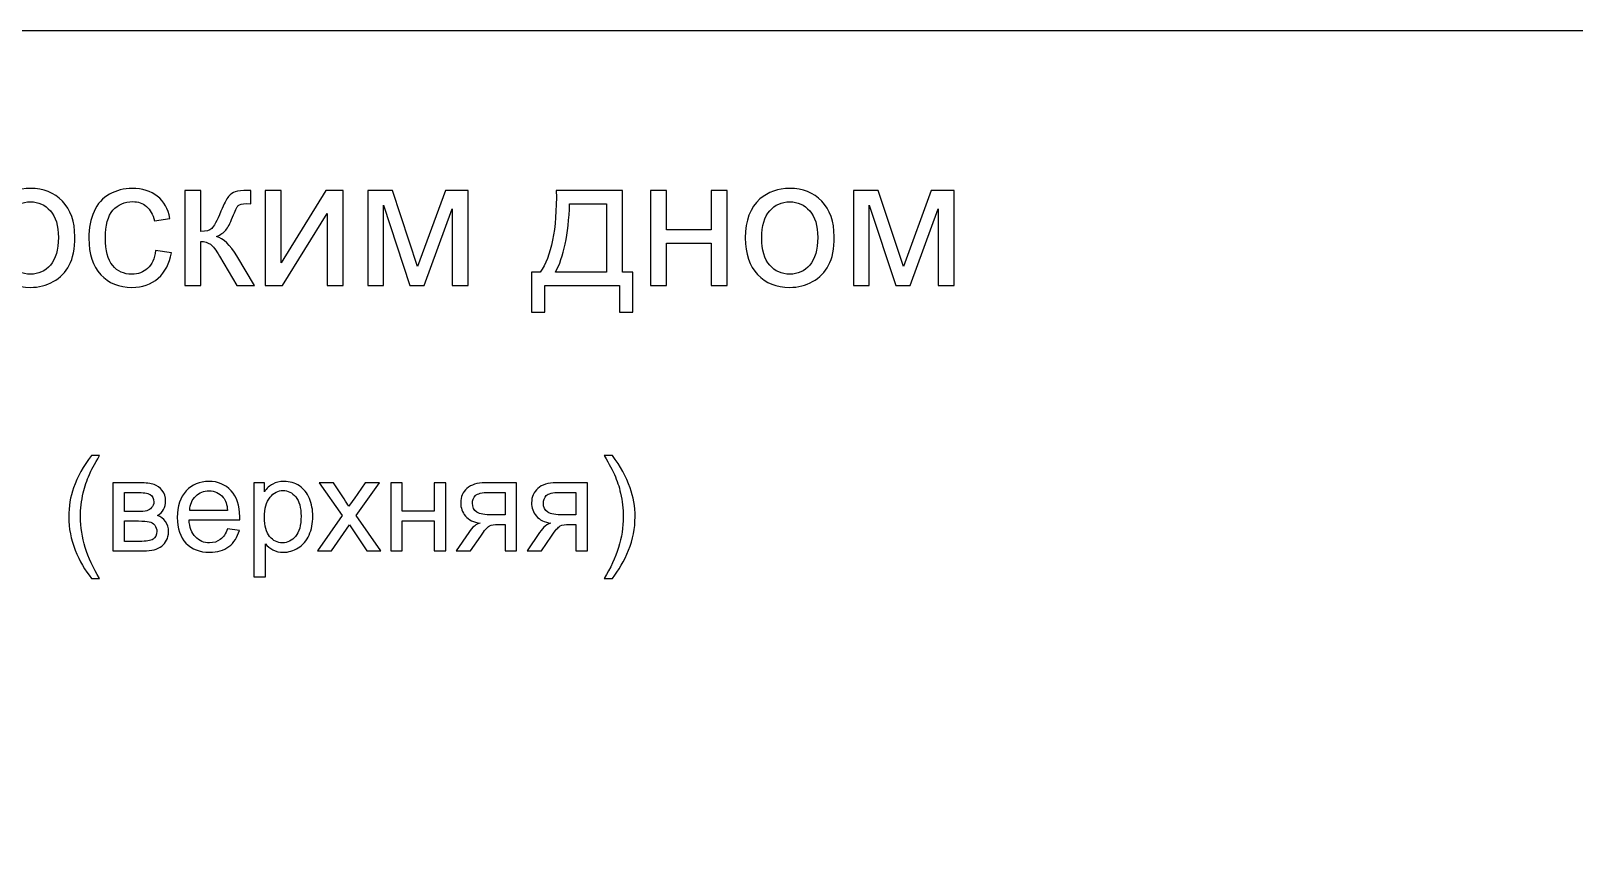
# Model space of a CAD drawing. Header units: centimetres. Extents: x -84 to 84, y -59 to 59.
# Drawn here: x -1.6 to 26.61, y 44.34 to 59.45 of the extents above; entities that cross this region are included whole.
import ezdxf

# ---------------------------------------------------------------- set-up
doc = ezdxf.new("R2010")
doc.units = ezdxf.units.CM
doc.header["$MEASUREMENT"] = 0
doc.layers.add('layer 1', color=7, linetype='Continuous')

msp = doc.modelspace()

# ---------------------------------------------------------------- linework, layer by layer
at = {"layer": 'layer 1', "color": 250}
msp.add_lwpolyline([(-84.1, -59.44999), (84.1, -59.44999), (84.1, 59.44999), (-84.1, 59.44999), (-84.1, -59.44999)], close=True, dxfattribs=at)
for points, knots in [([(-2.4185, 55.66732), (-2.4185, 55.98753), (-2.3294, 56.22476), (-2.15064, 56.37901), (-2.15064, 56.37901), (-2.00195, 56.5071), (-1.81985, 56.57114), (-1.60545, 56.57114), (-1.60545, 56.57114), (-1.36767, 56.57114), (-1.17276, 56.49318), (-1.02129, 56.33725), (-1.02129, 56.33725), (-0.87037, 56.18188), (-0.79464, 55.96637), (-0.79464, 55.69182), (-0.79464, 55.69182), (-0.79464, 55.46907), (-0.82805, 55.29421), (-0.89487, 55.16669), (-0.89487, 55.16669), (-0.9617, 55.03916), (-1.05915, 54.94004), (-1.18724, 54.86931), (-1.18724, 54.86931), (-1.31476, 54.79859), (-1.45454, 54.76351), (-1.60545, 54.76351), (-1.60545, 54.76351), (-1.84825, 54.76351), (-2.04427, 54.84091), (-2.19408, 54.99628), (-2.19408, 54.99628), (-2.34388, 55.15165), (-2.4185, 55.37552), (-2.4185, 55.66732)], [0, 0, 0, 0, 0.1, 0.1, 0.1, 0.1, 0.2, 0.2, 0.2, 0.2, 0.3, 0.3, 0.3, 0.3, 0.4, 0.4, 0.4, 0.4, 0.5, 0.5, 0.5, 0.5, 0.6, 0.6, 0.6, 0.6, 0.7, 0.7, 0.7, 0.7, 0.8, 0.8, 0.8, 0.8, 1, 1, 1, 1]), ([(0.68277, 55.4351), (0.68277, 55.4351), (0.97012, 55.39501), (0.97012, 55.39501), (0.97012, 55.39501), (0.93838, 55.19732), (0.85819, 55.04306), (0.72843, 54.93113), (0.72843, 54.93113), (0.59868, 54.81919), (0.43885, 54.76351), (0.25007, 54.76351), (0.25007, 54.76351), (0.0134, 54.76351), (-0.17705, 54.84091), (-0.32073, 54.99572), (-0.32073, 54.99572), (-0.46496, 55.15054), (-0.5368, 55.37218), (-0.5368, 55.66064), (-0.5368, 55.66064), (-0.5368, 55.84775), (-0.50561, 56.01092), (-0.4438, 56.15125), (-0.4438, 56.15125), (-0.38199, 56.29103), (-0.28787, 56.39628), (-0.1609, 56.46589), (-0.1609, 56.46589), (-0.03449, 56.53605), (0.10306, 56.57114), (0.2523, 56.57114), (0.2523, 56.57114), (0.43997, 56.57114), (0.59422, 56.5238), (0.7134, 56.42858), (0.7134, 56.42858), (0.83313, 56.33335), (0.90998, 56.19803), (0.94339, 56.02317), (0.94339, 56.02317), (0.94339, 56.02317), (0.65938, 55.97973), (0.65938, 55.97973), (0.65938, 55.97973), (0.63209, 56.09612), (0.5842, 56.18355), (0.51459, 56.24258), (0.51459, 56.24258), (0.44554, 56.30105), (0.36201, 56.33057), (0.26399, 56.33057), (0.26399, 56.33057), (0.11586, 56.33057), (-0.00442, 56.27766), (-0.09742, 56.17186), (-0.09742, 56.17186), (-0.18986, 56.06549), (-0.23608, 55.89843), (-0.23608, 55.66899), (-0.23608, 55.66899), (-0.23608, 55.43622), (-0.19153, 55.26748), (-0.10243, 55.16223), (-0.10243, 55.16223), (-0.01277, 55.05698), (0.10361, 55.00408), (0.24673, 55.00408), (0.24673, 55.00408), (0.36256, 55.00408), (0.4589, 55.03916), (0.53575, 55.10989), (0.53575, 55.10989), (0.61316, 55.18005), (0.66216, 55.28864), (0.68277, 55.4351)], [0, 0, 0, 0, 0.05, 0.05, 0.05, 0.05, 0.1, 0.1, 0.1, 0.1, 0.15, 0.15, 0.15, 0.15, 0.2, 0.2, 0.2, 0.2, 0.25, 0.25, 0.25, 0.25, 0.3, 0.3, 0.3, 0.3, 0.35, 0.35, 0.35, 0.35, 0.4, 0.4, 0.4, 0.4, 0.45, 0.45, 0.45, 0.45, 0.5, 0.5, 0.5, 0.5, 0.55, 0.55, 0.55, 0.55, 0.6, 0.6, 0.6, 0.6, 0.65, 0.65, 0.65, 0.65, 0.7, 0.7, 0.7, 0.7, 0.75, 0.75, 0.75, 0.75, 0.8, 0.8, 0.8, 0.8, 0.85, 0.85, 0.85, 0.85, 0.9, 0.9, 0.9, 0.9, 1, 1, 1, 1]), ([(1.21737, 56.53438), (1.21737, 56.53438), (1.51141, 56.53438), (1.51141, 56.53438), (1.51141, 56.53438), (1.51141, 56.53438), (1.51141, 55.78594), (1.51141, 55.78594), (1.51141, 55.78594), (1.60496, 55.78594), (1.67067, 55.80376), (1.70854, 55.83995), (1.70854, 55.83995), (1.74585, 55.8756), (1.80098, 55.97973), (1.87449, 56.15292), (1.87449, 56.15292), (1.93241, 56.28991), (1.97919, 56.38013), (2.01483, 56.42357), (2.01483, 56.42357), (2.05102, 56.467), (2.09223, 56.49652), (2.13901, 56.51155), (2.13901, 56.51155), (2.18634, 56.52659), (2.26152, 56.53438), (2.36455, 56.53438), (2.36455, 56.53438), (2.36455, 56.53438), (2.42358, 56.53438), (2.42358, 56.53438), (2.42358, 56.53438), (2.42358, 56.53438), (2.42358, 56.29214), (2.42358, 56.29214), (2.42358, 56.29214), (2.42358, 56.29214), (2.34171, 56.29381), (2.34171, 56.29381), (2.34171, 56.29381), (2.26431, 56.29381), (2.21475, 56.28212), (2.19303, 56.25929), (2.19303, 56.25929), (2.17019, 56.23534), (2.13511, 56.16406), (2.08833, 56.04544), (2.08833, 56.04544), (2.04378, 55.93184), (2.00313, 55.85332), (1.96582, 55.80988), (1.96582, 55.80988), (1.92907, 55.76645), (1.87171, 55.72691), (1.7943, 55.69071), (1.7943, 55.69071), (1.92071, 55.65674), (2.04545, 55.53924), (2.16797, 55.33765), (2.16797, 55.33765), (2.16797, 55.33765), (2.4904, 54.80026), (2.4904, 54.80026), (2.4904, 54.80026), (2.4904, 54.80026), (2.16741, 54.80026), (2.16741, 54.80026), (2.16741, 54.80026), (2.16741, 54.80026), (1.84943, 55.33598), (1.84943, 55.33598), (1.84943, 55.33598), (1.78539, 55.44457), (1.7297, 55.51585), (1.68237, 55.55038), (1.68237, 55.55038), (1.63448, 55.5849), (1.57767, 55.60217), (1.51141, 55.60217), (1.51141, 55.60217), (1.51141, 55.60217), (1.51141, 54.80026), (1.51141, 54.80026), (1.51141, 54.80026), (1.51141, 54.80026), (1.21737, 54.80026), (1.21737, 54.80026), (1.21737, 54.80026), (1.21737, 54.80026), (1.21737, 56.53438), (1.21737, 56.53438)], [0, 0, 0, 0, 0.04166667, 0.04166667, 0.04166667, 0.04166667, 0.08333333, 0.08333333, 0.08333333, 0.08333333, 0.125, 0.125, 0.125, 0.125, 0.16666667, 0.16666667, 0.16666667, 0.16666667, 0.20833333, 0.20833333, 0.20833333, 0.20833333, 0.25, 0.25, 0.25, 0.25, 0.29166667, 0.29166667, 0.29166667, 0.29166667, 0.33333333, 0.33333333, 0.33333333, 0.33333333, 0.375, 0.375, 0.375, 0.375, 0.41666667, 0.41666667, 0.41666667, 0.41666667, 0.45833333, 0.45833333, 0.45833333, 0.45833333, 0.5, 0.5, 0.5, 0.5, 0.54166667, 0.54166667, 0.54166667, 0.54166667, 0.58333333, 0.58333333, 0.58333333, 0.58333333, 0.625, 0.625, 0.625, 0.625, 0.66666667, 0.66666667, 0.66666667, 0.66666667, 0.70833333, 0.70833333, 0.70833333, 0.70833333, 0.75, 0.75, 0.75, 0.75, 0.79166667, 0.79166667, 0.79166667, 0.79166667, 0.83333333, 0.83333333, 0.83333333, 0.83333333, 0.875, 0.875, 0.875, 0.875, 0.91666667, 0.91666667, 0.91666667, 0.91666667, 1, 1, 1, 1]), ([(2.68252, 56.53438), (2.68252, 56.53438), (2.97656, 56.53438), (2.97656, 56.53438), (2.97656, 56.53438), (2.97656, 56.53438), (2.97656, 55.21179), (2.97656, 55.21179), (2.97656, 55.21179), (2.97656, 55.21179), (3.7935, 56.53438), (3.7935, 56.53438), (3.7935, 56.53438), (3.7935, 56.53438), (4.10925, 56.53438), (4.10925, 56.53438), (4.10925, 56.53438), (4.10925, 56.53438), (4.10925, 54.80026), (4.10925, 54.80026), (4.10925, 54.80026), (4.10925, 54.80026), (3.81522, 54.80026), (3.81522, 54.80026), (3.81522, 54.80026), (3.81522, 54.80026), (3.81522, 56.1145), (3.81522, 56.1145), (3.81522, 56.1145), (3.81522, 56.1145), (2.99939, 54.80026), (2.99939, 54.80026), (2.99939, 54.80026), (2.99939, 54.80026), (2.68252, 54.80026), (2.68252, 54.80026), (2.68252, 54.80026), (2.68252, 54.80026), (2.68252, 56.53438), (2.68252, 56.53438)], [0, 0, 0, 0, 0.09090909, 0.09090909, 0.09090909, 0.09090909, 0.18181818, 0.18181818, 0.18181818, 0.18181818, 0.27272727, 0.27272727, 0.27272727, 0.27272727, 0.36363636, 0.36363636, 0.36363636, 0.36363636, 0.45454545, 0.45454545, 0.45454545, 0.45454545, 0.54545455, 0.54545455, 0.54545455, 0.54545455, 0.63636364, 0.63636364, 0.63636364, 0.63636364, 0.72727273, 0.72727273, 0.72727273, 0.72727273, 0.81818182, 0.81818182, 0.81818182, 0.81818182, 1, 1, 1, 1]), ([(4.55921, 56.53438), (4.55921, 56.53438), (5.01139, 56.53438), (5.01139, 56.53438), (5.01139, 56.53438), (5.01139, 56.53438), (5.46971, 55.14664), (5.46971, 55.14664), (5.46971, 55.14664), (5.46971, 55.14664), (5.97702, 56.53438), (5.97702, 56.53438), (5.97702, 56.53438), (5.97702, 56.53438), (6.39691, 56.53438), (6.39691, 56.53438), (6.39691, 56.53438), (6.39691, 56.53438), (6.39691, 54.80026), (6.39691, 54.80026), (6.39691, 54.80026), (6.39691, 54.80026), (6.10288, 54.80026), (6.10288, 54.80026), (6.10288, 54.80026), (6.10288, 54.80026), (6.10288, 56.19636), (6.10288, 56.19636), (6.10288, 56.19636), (6.10288, 56.19636), (5.59222, 54.80026), (5.59222, 54.80026), (5.59222, 54.80026), (5.59222, 54.80026), (5.32937, 54.80026), (5.32937, 54.80026), (5.32937, 54.80026), (5.32937, 54.80026), (4.84656, 56.26318), (4.84656, 56.26318), (4.84656, 56.26318), (4.84656, 56.26318), (4.84656, 54.80026), (4.84656, 54.80026), (4.84656, 54.80026), (4.84656, 54.80026), (4.55921, 54.80026), (4.55921, 54.80026), (4.55921, 54.80026), (4.55921, 54.80026), (4.55921, 56.53438), (4.55921, 56.53438)], [0, 0, 0, 0, 0.07142857, 0.07142857, 0.07142857, 0.07142857, 0.14285714, 0.14285714, 0.14285714, 0.14285714, 0.21428571, 0.21428571, 0.21428571, 0.21428571, 0.28571429, 0.28571429, 0.28571429, 0.28571429, 0.35714286, 0.35714286, 0.35714286, 0.35714286, 0.42857143, 0.42857143, 0.42857143, 0.42857143, 0.5, 0.5, 0.5, 0.5, 0.57142857, 0.57142857, 0.57142857, 0.57142857, 0.64285714, 0.64285714, 0.64285714, 0.64285714, 0.71428571, 0.71428571, 0.71428571, 0.71428571, 0.78571429, 0.78571429, 0.78571429, 0.78571429, 0.85714286, 0.85714286, 0.85714286, 0.85714286, 1, 1, 1, 1]), ([(8.00518, 56.53438), (8.00518, 56.53438), (9.21473, 56.53438), (9.21473, 56.53438), (9.21473, 56.53438), (9.21473, 56.53438), (9.21473, 55.04083), (9.21473, 55.04083), (9.21473, 55.04083), (9.21473, 55.04083), (9.40184, 55.04083), (9.40184, 55.04083), (9.40184, 55.04083), (9.40184, 55.04083), (9.40184, 54.30909), (9.40184, 54.30909), (9.40184, 54.30909), (9.40184, 54.30909), (9.16127, 54.30909), (9.16127, 54.30909), (9.16127, 54.30909), (9.16127, 54.30909), (9.16127, 54.80026), (9.16127, 54.80026), (9.16127, 54.80026), (9.16127, 54.80026), (7.79468, 54.80026), (7.79468, 54.80026), (7.79468, 54.80026), (7.79468, 54.80026), (7.79468, 54.30909), (7.79468, 54.30909), (7.79468, 54.30909), (7.79468, 54.30909), (7.55411, 54.30909), (7.55411, 54.30909), (7.55411, 54.30909), (7.55411, 54.30909), (7.55411, 55.04083), (7.55411, 55.04083), (7.55411, 55.04083), (7.55411, 55.04083), (7.70781, 55.04083), (7.70781, 55.04083), (7.70781, 55.04083), (7.91497, 55.32206), (8.01409, 55.81991), (8.00518, 56.53438)], [0, 0, 0, 0, 0.07692308, 0.07692308, 0.07692308, 0.07692308, 0.15384615, 0.15384615, 0.15384615, 0.15384615, 0.23076923, 0.23076923, 0.23076923, 0.23076923, 0.30769231, 0.30769231, 0.30769231, 0.30769231, 0.38461538, 0.38461538, 0.38461538, 0.38461538, 0.46153846, 0.46153846, 0.46153846, 0.46153846, 0.53846154, 0.53846154, 0.53846154, 0.53846154, 0.61538462, 0.61538462, 0.61538462, 0.61538462, 0.69230769, 0.69230769, 0.69230769, 0.69230769, 0.76923077, 0.76923077, 0.76923077, 0.76923077, 0.84615385, 0.84615385, 0.84615385, 0.84615385, 1, 1, 1, 1]), ([(9.72427, 56.53438), (9.72427, 56.53438), (10.01831, 56.53438), (10.01831, 56.53438), (10.01831, 56.53438), (10.01831, 56.53438), (10.01831, 55.81267), (10.01831, 55.81267), (10.01831, 55.81267), (10.01831, 55.81267), (10.83358, 55.81267), (10.83358, 55.81267), (10.83358, 55.81267), (10.83358, 55.81267), (10.83358, 56.53438), (10.83358, 56.53438), (10.83358, 56.53438), (10.83358, 56.53438), (11.12761, 56.53438), (11.12761, 56.53438), (11.12761, 56.53438), (11.12761, 56.53438), (11.12761, 54.80026), (11.12761, 54.80026), (11.12761, 54.80026), (11.12761, 54.80026), (10.83358, 54.80026), (10.83358, 54.80026), (10.83358, 54.80026), (10.83358, 54.80026), (10.83358, 55.56875), (10.83358, 55.56875), (10.83358, 55.56875), (10.83358, 55.56875), (10.01831, 55.56875), (10.01831, 55.56875), (10.01831, 55.56875), (10.01831, 55.56875), (10.01831, 54.80026), (10.01831, 54.80026), (10.01831, 54.80026), (10.01831, 54.80026), (9.72427, 54.80026), (9.72427, 54.80026), (9.72427, 54.80026), (9.72427, 54.80026), (9.72427, 56.53438), (9.72427, 56.53438)], [0, 0, 0, 0, 0.07692308, 0.07692308, 0.07692308, 0.07692308, 0.15384615, 0.15384615, 0.15384615, 0.15384615, 0.23076923, 0.23076923, 0.23076923, 0.23076923, 0.30769231, 0.30769231, 0.30769231, 0.30769231, 0.38461538, 0.38461538, 0.38461538, 0.38461538, 0.46153846, 0.46153846, 0.46153846, 0.46153846, 0.53846154, 0.53846154, 0.53846154, 0.53846154, 0.61538462, 0.61538462, 0.61538462, 0.61538462, 0.69230769, 0.69230769, 0.69230769, 0.69230769, 0.76923077, 0.76923077, 0.76923077, 0.76923077, 0.84615385, 0.84615385, 0.84615385, 0.84615385, 1, 1, 1, 1]), ([(11.45895, 55.66732), (11.45895, 55.98753), (11.54805, 56.22476), (11.72681, 56.37901), (11.72681, 56.37901), (11.8755, 56.5071), (12.0576, 56.57114), (12.272, 56.57114), (12.272, 56.57114), (12.50978, 56.57114), (12.70469, 56.49318), (12.85616, 56.33725), (12.85616, 56.33725), (13.00708, 56.18188), (13.08281, 55.96637), (13.08281, 55.69182), (13.08281, 55.69182), (13.08281, 55.46907), (13.0494, 55.29421), (12.98258, 55.16669), (12.98258, 55.16669), (12.91575, 55.03916), (12.8183, 54.94004), (12.69021, 54.86931), (12.69021, 54.86931), (12.56269, 54.79859), (12.42291, 54.76351), (12.272, 54.76351), (12.272, 54.76351), (12.0292, 54.76351), (11.83318, 54.84091), (11.68337, 54.99628), (11.68337, 54.99628), (11.53357, 55.15165), (11.45895, 55.37552), (11.45895, 55.66732)], [0, 0, 0, 0, 0.1, 0.1, 0.1, 0.1, 0.2, 0.2, 0.2, 0.2, 0.3, 0.3, 0.3, 0.3, 0.4, 0.4, 0.4, 0.4, 0.5, 0.5, 0.5, 0.5, 0.6, 0.6, 0.6, 0.6, 0.7, 0.7, 0.7, 0.7, 0.8, 0.8, 0.8, 0.8, 1, 1, 1, 1]), ([(13.43755, 56.53438), (13.43755, 56.53438), (13.88973, 56.53438), (13.88973, 56.53438), (13.88973, 56.53438), (13.88973, 56.53438), (14.34805, 55.14664), (14.34805, 55.14664), (14.34805, 55.14664), (14.34805, 55.14664), (14.85536, 56.53438), (14.85536, 56.53438), (14.85536, 56.53438), (14.85536, 56.53438), (15.27525, 56.53438), (15.27525, 56.53438), (15.27525, 56.53438), (15.27525, 56.53438), (15.27525, 54.80026), (15.27525, 54.80026), (15.27525, 54.80026), (15.27525, 54.80026), (14.98122, 54.80026), (14.98122, 54.80026), (14.98122, 54.80026), (14.98122, 54.80026), (14.98122, 56.19636), (14.98122, 56.19636), (14.98122, 56.19636), (14.98122, 56.19636), (14.47056, 54.80026), (14.47056, 54.80026), (14.47056, 54.80026), (14.47056, 54.80026), (14.20771, 54.80026), (14.20771, 54.80026), (14.20771, 54.80026), (14.20771, 54.80026), (13.7249, 56.26318), (13.7249, 56.26318), (13.7249, 56.26318), (13.7249, 56.26318), (13.7249, 54.80026), (13.7249, 54.80026), (13.7249, 54.80026), (13.7249, 54.80026), (13.43755, 54.80026), (13.43755, 54.80026), (13.43755, 54.80026), (13.43755, 54.80026), (13.43755, 56.53438), (13.43755, 56.53438)], [0, 0, 0, 0, 0.07142857, 0.07142857, 0.07142857, 0.07142857, 0.14285714, 0.14285714, 0.14285714, 0.14285714, 0.21428571, 0.21428571, 0.21428571, 0.21428571, 0.28571429, 0.28571429, 0.28571429, 0.28571429, 0.35714286, 0.35714286, 0.35714286, 0.35714286, 0.42857143, 0.42857143, 0.42857143, 0.42857143, 0.5, 0.5, 0.5, 0.5, 0.57142857, 0.57142857, 0.57142857, 0.57142857, 0.64285714, 0.64285714, 0.64285714, 0.64285714, 0.71428571, 0.71428571, 0.71428571, 0.71428571, 0.78571429, 0.78571429, 0.78571429, 0.78571429, 0.85714286, 0.85714286, 0.85714286, 0.85714286, 1, 1, 1, 1]), ([(-2.11778, 55.66677), (-2.11778, 55.44513), (-2.06933, 55.27918), (-1.97244, 55.16947), (-1.97244, 55.16947), (-1.87498, 55.05921), (-1.75303, 55.00408), (-1.60545, 55.00408), (-1.60545, 55.00408), (-1.45955, 55.00408), (-1.33815, 55.05921), (-1.2407, 55.17003), (-1.2407, 55.17003), (-1.1438, 55.28085), (-1.09535, 55.44958), (-1.09535, 55.67623), (-1.09535, 55.67623), (-1.09535, 55.89007), (-1.14436, 56.05213), (-1.24181, 56.16183), (-1.24181, 56.16183), (-1.33926, 56.27209), (-1.46066, 56.32722), (-1.60545, 56.32722), (-1.60545, 56.32722), (-1.75303, 56.32722), (-1.87498, 56.27265), (-1.97244, 56.16295), (-1.97244, 56.16295), (-2.06933, 56.05324), (-2.11778, 55.88785), (-2.11778, 55.66677)], [0, 0, 0, 0, 0.11111111, 0.11111111, 0.11111111, 0.11111111, 0.22222222, 0.22222222, 0.22222222, 0.22222222, 0.33333333, 0.33333333, 0.33333333, 0.33333333, 0.44444444, 0.44444444, 0.44444444, 0.44444444, 0.55555556, 0.55555556, 0.55555556, 0.55555556, 0.66666667, 0.66666667, 0.66666667, 0.66666667, 0.77777778, 0.77777778, 0.77777778, 0.77777778, 1, 1, 1, 1]), ([(8.2491, 56.29047), (8.22738, 55.72747), (8.1405, 55.31092), (7.98848, 55.04083), (7.98848, 55.04083), (7.98848, 55.04083), (8.92069, 55.04083), (8.92069, 55.04083), (8.92069, 55.04083), (8.92069, 55.04083), (8.92069, 56.29047), (8.92069, 56.29047), (8.92069, 56.29047), (8.92069, 56.29047), (8.2491, 56.29047), (8.2491, 56.29047)], [0, 0, 0, 0, 0.2, 0.2, 0.2, 0.2, 0.4, 0.4, 0.4, 0.4, 0.6, 0.6, 0.6, 0.6, 1, 1, 1, 1]), ([(11.75967, 55.66677), (11.75967, 55.44513), (11.80812, 55.27918), (11.90501, 55.16947), (11.90501, 55.16947), (12.00247, 55.05921), (12.12442, 55.00408), (12.272, 55.00408), (12.272, 55.00408), (12.4179, 55.00408), (12.5393, 55.05921), (12.63675, 55.17003), (12.63675, 55.17003), (12.73365, 55.28085), (12.7821, 55.44958), (12.7821, 55.67623), (12.7821, 55.67623), (12.7821, 55.89007), (12.73309, 56.05213), (12.63564, 56.16183), (12.63564, 56.16183), (12.53819, 56.27209), (12.41679, 56.32722), (12.272, 56.32722), (12.272, 56.32722), (12.12442, 56.32722), (12.00247, 56.27265), (11.90501, 56.16295), (11.90501, 56.16295), (11.80812, 56.05324), (11.75967, 55.88785), (11.75967, 55.66677)], [0, 0, 0, 0, 0.11111111, 0.11111111, 0.11111111, 0.11111111, 0.22222222, 0.22222222, 0.22222222, 0.22222222, 0.33333333, 0.33333333, 0.33333333, 0.33333333, 0.44444444, 0.44444444, 0.44444444, 0.44444444, 0.55555556, 0.55555556, 0.55555556, 0.55555556, 0.66666667, 0.66666667, 0.66666667, 0.66666667, 0.77777778, 0.77777778, 0.77777778, 0.77777778, 1, 1, 1, 1]), ([(-0.49221, 49.44737), (-0.60787, 49.59374), (-0.70598, 49.76484), (-0.78615, 49.96107), (-0.78615, 49.96107), (-0.86631, 50.15729), (-0.9062, 50.3607), (-0.9062, 50.57089), (-0.9062, 50.57089), (-0.9062, 50.75634), (-0.87628, 50.93383), (-0.81646, 51.10333), (-0.81646, 51.10333), (-0.74626, 51.30036), (-0.63818, 51.49658), (-0.49221, 51.69201), (-0.49221, 51.69201), (-0.49221, 51.69201), (-0.34145, 51.69201), (-0.34145, 51.69201), (-0.34145, 51.69201), (-0.43557, 51.53008), (-0.49819, 51.41442), (-0.5285, 51.34502), (-0.5285, 51.34502), (-0.57596, 51.23774), (-0.61345, 51.12567), (-0.64057, 51.00881), (-0.64057, 51.00881), (-0.67407, 50.86323), (-0.69083, 50.71686), (-0.69083, 50.56969), (-0.69083, 50.56969), (-0.69083, 50.19518), (-0.57437, 49.82108), (-0.34145, 49.44737), (-0.34145, 49.44737), (-0.34145, 49.44737), (-0.49221, 49.44737), (-0.49221, 49.44737)], [0, 0, 0, 0, 0.09090909, 0.09090909, 0.09090909, 0.09090909, 0.18181818, 0.18181818, 0.18181818, 0.18181818, 0.27272727, 0.27272727, 0.27272727, 0.27272727, 0.36363636, 0.36363636, 0.36363636, 0.36363636, 0.45454545, 0.45454545, 0.45454545, 0.45454545, 0.54545455, 0.54545455, 0.54545455, 0.54545455, 0.63636364, 0.63636364, 0.63636364, 0.63636364, 0.72727273, 0.72727273, 0.72727273, 0.72727273, 0.81818182, 0.81818182, 0.81818182, 0.81818182, 1, 1, 1, 1]), ([(9.03076, 49.44737), (9.03076, 49.44737), (8.88, 49.44737), (8.88, 49.44737), (8.88, 49.44737), (9.11292, 49.82108), (9.22938, 50.19518), (9.22938, 50.56969), (9.22938, 50.56969), (9.22938, 50.71606), (9.21263, 50.86124), (9.17913, 51.00522), (9.17913, 51.00522), (9.15281, 51.12208), (9.11572, 51.23415), (9.06825, 51.34183), (9.06825, 51.34183), (9.03794, 51.41163), (8.97493, 51.52849), (8.88, 51.69201), (8.88, 51.69201), (8.88, 51.69201), (9.03076, 51.69201), (9.03076, 51.69201), (9.03076, 51.69201), (9.17674, 51.49658), (9.28482, 51.30036), (9.35502, 51.10333), (9.35502, 51.10333), (9.41484, 50.93383), (9.44475, 50.75634), (9.44475, 50.57089), (9.44475, 50.57089), (9.44475, 50.3607), (9.40447, 50.15729), (9.32391, 49.96107), (9.32391, 49.96107), (9.24374, 49.76484), (9.14603, 49.59374), (9.03076, 49.44737)], [0, 0, 0, 0, 0.09090909, 0.09090909, 0.09090909, 0.09090909, 0.18181818, 0.18181818, 0.18181818, 0.18181818, 0.27272727, 0.27272727, 0.27272727, 0.27272727, 0.36363636, 0.36363636, 0.36363636, 0.36363636, 0.45454545, 0.45454545, 0.45454545, 0.45454545, 0.54545455, 0.54545455, 0.54545455, 0.54545455, 0.63636364, 0.63636364, 0.63636364, 0.63636364, 0.72727273, 0.72727273, 0.72727273, 0.72727273, 0.81818182, 0.81818182, 0.81818182, 0.81818182, 1, 1, 1, 1]), ([(-0.09736, 51.19187), (-0.09736, 51.19187), (0.38722, 51.19187), (0.38722, 51.19187), (0.38722, 51.19187), (0.50608, 51.19187), (0.59462, 51.1819), (0.65285, 51.16196), (0.65285, 51.16196), (0.71068, 51.14202), (0.76053, 51.10572), (0.80201, 51.05268), (0.80201, 51.05268), (0.84389, 50.99923), (0.86463, 50.93582), (0.86463, 50.86164), (0.86463, 50.86164), (0.86463, 50.80221), (0.85226, 50.75036), (0.82794, 50.70649), (0.82794, 50.70649), (0.80321, 50.66222), (0.76652, 50.62513), (0.71706, 50.59561), (0.71706, 50.59561), (0.77529, 50.57607), (0.82355, 50.53978), (0.86224, 50.48633), (0.86224, 50.48633), (0.90052, 50.43329), (0.91967, 50.36987), (0.91967, 50.29689), (0.91967, 50.29689), (0.91209, 50.17923), (0.86981, 50.09189), (0.79364, 50.03525), (0.79364, 50.03525), (0.71746, 49.97822), (0.60658, 49.9499), (0.46141, 49.9499), (0.46141, 49.9499), (0.46141, 49.9499), (-0.09736, 49.9499), (-0.09736, 49.9499), (-0.09736, 49.9499), (-0.09736, 49.9499), (-0.09736, 51.19187), (-0.09736, 51.19187)], [0, 0, 0, 0, 0.07692308, 0.07692308, 0.07692308, 0.07692308, 0.15384615, 0.15384615, 0.15384615, 0.15384615, 0.23076923, 0.23076923, 0.23076923, 0.23076923, 0.30769231, 0.30769231, 0.30769231, 0.30769231, 0.38461538, 0.38461538, 0.38461538, 0.38461538, 0.46153846, 0.46153846, 0.46153846, 0.46153846, 0.53846154, 0.53846154, 0.53846154, 0.53846154, 0.61538462, 0.61538462, 0.61538462, 0.61538462, 0.69230769, 0.69230769, 0.69230769, 0.69230769, 0.76923077, 0.76923077, 0.76923077, 0.76923077, 0.84615385, 0.84615385, 0.84615385, 0.84615385, 1, 1, 1, 1]), ([(1.99453, 50.35193), (1.99453, 50.35193), (2.2123, 50.32321), (2.2123, 50.32321), (2.2123, 50.32321), (2.1784, 50.19678), (2.11498, 50.09827), (2.02245, 50.02847), (2.02245, 50.02847), (1.92992, 49.95867), (1.81187, 49.92358), (1.66789, 49.92358), (1.66789, 49.92358), (1.48682, 49.92358), (1.34324, 49.97941), (1.23715, 50.09109), (1.23715, 50.09109), (1.13106, 50.20236), (1.07801, 50.3591), (1.07801, 50.56052), (1.07801, 50.56052), (1.07801, 50.76871), (1.13146, 50.93064), (1.23874, 51.0455), (1.23874, 51.0455), (1.34603, 51.16076), (1.48522, 51.2182), (1.65632, 51.2182), (1.65632, 51.2182), (1.82184, 51.2182), (1.95704, 51.16196), (2.06194, 51.04909), (2.06194, 51.04909), (2.16683, 50.93622), (2.21948, 50.77748), (2.21948, 50.57288), (2.21948, 50.57288), (2.21948, 50.56052), (2.21908, 50.54177), (2.21828, 50.51704), (2.21828, 50.51704), (2.21828, 50.51704), (1.29338, 50.51704), (1.29338, 50.51704), (1.29338, 50.51704), (1.30136, 50.38104), (1.33965, 50.27655), (1.40904, 50.20436), (1.40904, 50.20436), (1.47804, 50.13217), (1.56459, 50.09587), (1.66789, 50.09587), (1.66789, 50.09587), (1.74486, 50.09587), (1.81067, 50.11621), (1.86491, 50.1569), (1.86491, 50.1569), (1.91955, 50.19758), (1.96263, 50.26259), (1.99453, 50.35193)], [0, 0, 0, 0, 0.0625, 0.0625, 0.0625, 0.0625, 0.125, 0.125, 0.125, 0.125, 0.1875, 0.1875, 0.1875, 0.1875, 0.25, 0.25, 0.25, 0.25, 0.3125, 0.3125, 0.3125, 0.3125, 0.375, 0.375, 0.375, 0.375, 0.4375, 0.4375, 0.4375, 0.4375, 0.5, 0.5, 0.5, 0.5, 0.5625, 0.5625, 0.5625, 0.5625, 0.625, 0.625, 0.625, 0.625, 0.6875, 0.6875, 0.6875, 0.6875, 0.75, 0.75, 0.75, 0.75, 0.8125, 0.8125, 0.8125, 0.8125, 0.875, 0.875, 0.875, 0.875, 1, 1, 1, 1]), ([(2.47832, 49.47369), (2.47832, 49.47369), (2.47832, 51.19187), (2.47832, 51.19187), (2.47832, 51.19187), (2.47832, 51.19187), (2.66976, 51.19187), (2.66976, 51.19187), (2.66976, 51.19187), (2.66976, 51.19187), (2.66976, 51.02875), (2.66976, 51.02875), (2.66976, 51.02875), (2.71483, 51.09176), (2.76588, 51.13923), (2.82291, 51.17073), (2.82291, 51.17073), (2.87955, 51.20224), (2.94855, 51.2182), (3.02951, 51.2182), (3.02951, 51.2182), (3.1356, 51.2182), (3.22893, 51.19107), (3.30989, 51.13643), (3.30989, 51.13643), (3.39085, 51.08219), (3.45187, 51.00522), (3.49335, 50.90631), (3.49335, 50.90631), (3.53443, 50.807), (3.55517, 50.69851), (3.55517, 50.58006), (3.55517, 50.58006), (3.55517, 50.45363), (3.53244, 50.33956), (3.48697, 50.23786), (3.48697, 50.23786), (3.44151, 50.13655), (3.3753, 50.05878), (3.28835, 50.00454), (3.28835, 50.00454), (3.20181, 49.9507), (3.11047, 49.92358), (3.01475, 49.92358), (3.01475, 49.92358), (2.94456, 49.92358), (2.88154, 49.93833), (2.8261, 49.96785), (2.8261, 49.96785), (2.77027, 49.99736), (2.7248, 50.03445), (2.6889, 50.07952), (2.6889, 50.07952), (2.6889, 50.07952), (2.6889, 49.47369), (2.6889, 49.47369), (2.6889, 49.47369), (2.6889, 49.47369), (2.47832, 49.47369), (2.47832, 49.47369)], [0, 0, 0, 0, 0.0625, 0.0625, 0.0625, 0.0625, 0.125, 0.125, 0.125, 0.125, 0.1875, 0.1875, 0.1875, 0.1875, 0.25, 0.25, 0.25, 0.25, 0.3125, 0.3125, 0.3125, 0.3125, 0.375, 0.375, 0.375, 0.375, 0.4375, 0.4375, 0.4375, 0.4375, 0.5, 0.5, 0.5, 0.5, 0.5625, 0.5625, 0.5625, 0.5625, 0.625, 0.625, 0.625, 0.625, 0.6875, 0.6875, 0.6875, 0.6875, 0.75, 0.75, 0.75, 0.75, 0.8125, 0.8125, 0.8125, 0.8125, 0.875, 0.875, 0.875, 0.875, 1, 1, 1, 1]), ([(2.66976, 50.56331), (2.66976, 50.40417), (2.70207, 50.28652), (2.76628, 50.21034), (2.76628, 50.21034), (2.83089, 50.13416), (2.90906, 50.09587), (3.00079, 50.09587), (3.00079, 50.09587), (3.09412, 50.09587), (3.17389, 50.13536), (3.24009, 50.21433), (3.24009, 50.21433), (3.3067, 50.2933), (3.3398, 50.41534), (3.3398, 50.58086), (3.3398, 50.58086), (3.3398, 50.7388), (3.3075, 50.85685), (3.24249, 50.93542), (3.24249, 50.93542), (3.17748, 51.01399), (3.1001, 51.05308), (3.00997, 51.05308), (3.00997, 51.05308), (2.92063, 51.05308), (2.84166, 51.0112), (2.77306, 50.92784), (2.77306, 50.92784), (2.70406, 50.84409), (2.66976, 50.72284), (2.66976, 50.56331)], [0, 0, 0, 0, 0.11111111, 0.11111111, 0.11111111, 0.11111111, 0.22222222, 0.22222222, 0.22222222, 0.22222222, 0.33333333, 0.33333333, 0.33333333, 0.33333333, 0.44444444, 0.44444444, 0.44444444, 0.44444444, 0.55555556, 0.55555556, 0.55555556, 0.55555556, 0.66666667, 0.66666667, 0.66666667, 0.66666667, 0.77777778, 0.77777778, 0.77777778, 0.77777778, 1, 1, 1, 1]), ([(3.63893, 49.9499), (3.63893, 49.9499), (4.0924, 50.59322), (4.0924, 50.59322), (4.0924, 50.59322), (4.0924, 50.59322), (3.67243, 51.19187), (3.67243, 51.19187), (3.67243, 51.19187), (3.67243, 51.19187), (3.93127, 51.19187), (3.93127, 51.19187), (3.93127, 51.19187), (3.93127, 51.19187), (4.1275, 50.89873), (4.1275, 50.89873), (4.1275, 50.89873), (4.16379, 50.84369), (4.19251, 50.79902), (4.21285, 50.76392), (4.21285, 50.76392), (4.24835, 50.81378), (4.27986, 50.85884), (4.30817, 50.89913), (4.30817, 50.89913), (4.30817, 50.89913), (4.51477, 51.19187), (4.51477, 51.19187), (4.51477, 51.19187), (4.51477, 51.19187), (4.77202, 51.19187), (4.77202, 51.19187), (4.77202, 51.19187), (4.77202, 51.19187), (4.34965, 50.59322), (4.34965, 50.59322), (4.34965, 50.59322), (4.34965, 50.59322), (4.79954, 49.9499), (4.79954, 49.9499), (4.79954, 49.9499), (4.79954, 49.9499), (4.54349, 49.9499), (4.54349, 49.9499), (4.54349, 49.9499), (4.54349, 49.9499), (4.28664, 50.33278), (4.28664, 50.33278), (4.28664, 50.33278), (4.28664, 50.33278), (4.22801, 50.42491), (4.22801, 50.42491), (4.22801, 50.42491), (4.22801, 50.42491), (3.89618, 49.9499), (3.89618, 49.9499), (3.89618, 49.9499), (3.89618, 49.9499), (3.63893, 49.9499), (3.63893, 49.9499)], [0, 0, 0, 0, 0.0625, 0.0625, 0.0625, 0.0625, 0.125, 0.125, 0.125, 0.125, 0.1875, 0.1875, 0.1875, 0.1875, 0.25, 0.25, 0.25, 0.25, 0.3125, 0.3125, 0.3125, 0.3125, 0.375, 0.375, 0.375, 0.375, 0.4375, 0.4375, 0.4375, 0.4375, 0.5, 0.5, 0.5, 0.5, 0.5625, 0.5625, 0.5625, 0.5625, 0.625, 0.625, 0.625, 0.625, 0.6875, 0.6875, 0.6875, 0.6875, 0.75, 0.75, 0.75, 0.75, 0.8125, 0.8125, 0.8125, 0.8125, 0.875, 0.875, 0.875, 0.875, 1, 1, 1, 1]), ([(4.97901, 51.19187), (4.97901, 51.19187), (5.18959, 51.19187), (5.18959, 51.19187), (5.18959, 51.19187), (5.18959, 51.19187), (5.18959, 50.67498), (5.18959, 50.67498), (5.18959, 50.67498), (5.18959, 50.67498), (5.77349, 50.67498), (5.77349, 50.67498), (5.77349, 50.67498), (5.77349, 50.67498), (5.77349, 51.19187), (5.77349, 51.19187), (5.77349, 51.19187), (5.77349, 51.19187), (5.98407, 51.19187), (5.98407, 51.19187), (5.98407, 51.19187), (5.98407, 51.19187), (5.98407, 49.9499), (5.98407, 49.9499), (5.98407, 49.9499), (5.98407, 49.9499), (5.77349, 49.9499), (5.77349, 49.9499), (5.77349, 49.9499), (5.77349, 49.9499), (5.77349, 50.50029), (5.77349, 50.50029), (5.77349, 50.50029), (5.77349, 50.50029), (5.18959, 50.50029), (5.18959, 50.50029), (5.18959, 50.50029), (5.18959, 50.50029), (5.18959, 49.9499), (5.18959, 49.9499), (5.18959, 49.9499), (5.18959, 49.9499), (4.97901, 49.9499), (4.97901, 49.9499), (4.97901, 49.9499), (4.97901, 49.9499), (4.97901, 51.19187), (4.97901, 51.19187)], [0, 0, 0, 0, 0.07692308, 0.07692308, 0.07692308, 0.07692308, 0.15384615, 0.15384615, 0.15384615, 0.15384615, 0.23076923, 0.23076923, 0.23076923, 0.23076923, 0.30769231, 0.30769231, 0.30769231, 0.30769231, 0.38461538, 0.38461538, 0.38461538, 0.38461538, 0.46153846, 0.46153846, 0.46153846, 0.46153846, 0.53846154, 0.53846154, 0.53846154, 0.53846154, 0.61538462, 0.61538462, 0.61538462, 0.61538462, 0.69230769, 0.69230769, 0.69230769, 0.69230769, 0.76923077, 0.76923077, 0.76923077, 0.76923077, 0.84615385, 0.84615385, 0.84615385, 0.84615385, 1, 1, 1, 1]), ([(7.27909, 51.19187), (7.27909, 51.19187), (7.27909, 49.9499), (7.27909, 49.9499), (7.27909, 49.9499), (7.27909, 49.9499), (7.0685, 49.9499), (7.0685, 49.9499), (7.0685, 49.9499), (7.0685, 49.9499), (7.0685, 50.43329), (7.0685, 50.43329), (7.0685, 50.43329), (7.0685, 50.43329), (6.94726, 50.43329), (6.94726, 50.43329), (6.94726, 50.43329), (6.87347, 50.43329), (6.81844, 50.42372), (6.78214, 50.40417), (6.78214, 50.40417), (6.74585, 50.38463), (6.6928, 50.32361), (6.62301, 50.22031), (6.62301, 50.22031), (6.62301, 50.22031), (6.43795, 49.9499), (6.43795, 49.9499), (6.43795, 49.9499), (6.43795, 49.9499), (6.17711, 49.9499), (6.17711, 49.9499), (6.17711, 49.9499), (6.17711, 49.9499), (6.40444, 50.28333), (6.40444, 50.28333), (6.40444, 50.28333), (6.47384, 50.38543), (6.54324, 50.44286), (6.61224, 50.45602), (6.61224, 50.45602), (6.49219, 50.47237), (6.40285, 50.51585), (6.34462, 50.58604), (6.34462, 50.58604), (6.28639, 50.65624), (6.25727, 50.7372), (6.25727, 50.82853), (6.25727, 50.82853), (6.25727, 50.93662), (6.29516, 51.02396), (6.37134, 51.09097), (6.37134, 51.09097), (6.44752, 51.15837), (6.558, 51.19187), (6.70237, 51.19187), (6.70237, 51.19187), (6.70237, 51.19187), (7.27909, 51.19187), (7.27909, 51.19187)], [0, 0, 0, 0, 0.0625, 0.0625, 0.0625, 0.0625, 0.125, 0.125, 0.125, 0.125, 0.1875, 0.1875, 0.1875, 0.1875, 0.25, 0.25, 0.25, 0.25, 0.3125, 0.3125, 0.3125, 0.3125, 0.375, 0.375, 0.375, 0.375, 0.4375, 0.4375, 0.4375, 0.4375, 0.5, 0.5, 0.5, 0.5, 0.5625, 0.5625, 0.5625, 0.5625, 0.625, 0.625, 0.625, 0.625, 0.6875, 0.6875, 0.6875, 0.6875, 0.75, 0.75, 0.75, 0.75, 0.8125, 0.8125, 0.8125, 0.8125, 0.875, 0.875, 0.875, 0.875, 1, 1, 1, 1]), ([(8.5749, 51.19187), (8.5749, 51.19187), (8.5749, 49.9499), (8.5749, 49.9499), (8.5749, 49.9499), (8.5749, 49.9499), (8.36431, 49.9499), (8.36431, 49.9499), (8.36431, 49.9499), (8.36431, 49.9499), (8.36431, 50.43329), (8.36431, 50.43329), (8.36431, 50.43329), (8.36431, 50.43329), (8.24307, 50.43329), (8.24307, 50.43329), (8.24307, 50.43329), (8.16928, 50.43329), (8.11425, 50.42372), (8.07795, 50.40417), (8.07795, 50.40417), (8.04166, 50.38463), (7.98861, 50.32361), (7.91882, 50.22031), (7.91882, 50.22031), (7.91882, 50.22031), (7.73376, 49.9499), (7.73376, 49.9499), (7.73376, 49.9499), (7.73376, 49.9499), (7.47292, 49.9499), (7.47292, 49.9499), (7.47292, 49.9499), (7.47292, 49.9499), (7.70025, 50.28333), (7.70025, 50.28333), (7.70025, 50.28333), (7.76965, 50.38543), (7.83905, 50.44286), (7.90805, 50.45602), (7.90805, 50.45602), (7.788, 50.47237), (7.69866, 50.51585), (7.64043, 50.58604), (7.64043, 50.58604), (7.5822, 50.65624), (7.55308, 50.7372), (7.55308, 50.82853), (7.55308, 50.82853), (7.55308, 50.93662), (7.59097, 51.02396), (7.66715, 51.09097), (7.66715, 51.09097), (7.74333, 51.15837), (7.85381, 51.19187), (7.99818, 51.19187), (7.99818, 51.19187), (7.99818, 51.19187), (8.5749, 51.19187), (8.5749, 51.19187)], [0, 0, 0, 0, 0.0625, 0.0625, 0.0625, 0.0625, 0.125, 0.125, 0.125, 0.125, 0.1875, 0.1875, 0.1875, 0.1875, 0.25, 0.25, 0.25, 0.25, 0.3125, 0.3125, 0.3125, 0.3125, 0.375, 0.375, 0.375, 0.375, 0.4375, 0.4375, 0.4375, 0.4375, 0.5, 0.5, 0.5, 0.5, 0.5625, 0.5625, 0.5625, 0.5625, 0.625, 0.625, 0.625, 0.625, 0.6875, 0.6875, 0.6875, 0.6875, 0.75, 0.75, 0.75, 0.75, 0.8125, 0.8125, 0.8125, 0.8125, 0.875, 0.875, 0.875, 0.875, 1, 1, 1, 1]), ([(0.11322, 50.6678), (0.11322, 50.6678), (0.33657, 50.6678), (0.33657, 50.6678), (0.33657, 50.6678), (0.42551, 50.6678), (0.48693, 50.67259), (0.52004, 50.68176), (0.52004, 50.68176), (0.55354, 50.69133), (0.58345, 50.71008), (0.60977, 50.7388), (0.60977, 50.7388), (0.6361, 50.76711), (0.64926, 50.80141), (0.64926, 50.8413), (0.64926, 50.8413), (0.64926, 50.9071), (0.62613, 50.95257), (0.58026, 50.9785), (0.58026, 50.9785), (0.53399, 51.00442), (0.45503, 51.01718), (0.34335, 51.01718), (0.34335, 51.01718), (0.34335, 51.01718), (0.11322, 51.01718), (0.11322, 51.01718), (0.11322, 51.01718), (0.11322, 51.01718), (0.11322, 50.6678), (0.11322, 50.6678)], [0, 0, 0, 0, 0.11111111, 0.11111111, 0.11111111, 0.11111111, 0.22222222, 0.22222222, 0.22222222, 0.22222222, 0.33333333, 0.33333333, 0.33333333, 0.33333333, 0.44444444, 0.44444444, 0.44444444, 0.44444444, 0.55555556, 0.55555556, 0.55555556, 0.55555556, 0.66666667, 0.66666667, 0.66666667, 0.66666667, 0.77777778, 0.77777778, 0.77777778, 0.77777778, 1, 1, 1, 1]), ([(1.30535, 50.68934), (1.30535, 50.68934), (1.99693, 50.68934), (1.99693, 50.68934), (1.99693, 50.68934), (1.98775, 50.79383), (1.96103, 50.87201), (1.91756, 50.92425), (1.91756, 50.92425), (1.85095, 51.00522), (1.76401, 51.0459), (1.65752, 51.0459), (1.65752, 51.0459), (1.561, 51.0459), (1.48004, 51.01359), (1.41423, 50.94898), (1.41423, 50.94898), (1.34882, 50.88437), (1.31253, 50.79782), (1.30535, 50.68934)], [0, 0, 0, 0, 0.16666667, 0.16666667, 0.16666667, 0.16666667, 0.33333333, 0.33333333, 0.33333333, 0.33333333, 0.5, 0.5, 0.5, 0.5, 0.66666667, 0.66666667, 0.66666667, 0.66666667, 1, 1, 1, 1]), ([(7.0685, 51.01718), (7.0685, 51.01718), (6.76938, 51.01718), (6.76938, 51.01718), (6.76938, 51.01718), (6.64414, 51.01718), (6.56318, 50.99764), (6.52689, 50.95855), (6.52689, 50.95855), (6.49059, 50.91947), (6.47265, 50.8736), (6.47265, 50.82135), (6.47265, 50.82135), (6.47265, 50.74717), (6.49937, 50.69253), (6.55281, 50.65783), (6.55281, 50.65783), (6.60586, 50.62313), (6.70038, 50.60558), (6.83598, 50.60558), (6.83598, 50.60558), (6.83598, 50.60558), (7.0685, 50.60558), (7.0685, 50.60558), (7.0685, 50.60558), (7.0685, 50.60558), (7.0685, 51.01718), (7.0685, 51.01718)], [0, 0, 0, 0, 0.125, 0.125, 0.125, 0.125, 0.25, 0.25, 0.25, 0.25, 0.375, 0.375, 0.375, 0.375, 0.5, 0.5, 0.5, 0.5, 0.625, 0.625, 0.625, 0.625, 0.75, 0.75, 0.75, 0.75, 1, 1, 1, 1]), ([(8.36431, 51.01718), (8.36431, 51.01718), (8.06519, 51.01718), (8.06519, 51.01718), (8.06519, 51.01718), (7.93995, 51.01718), (7.85899, 50.99764), (7.8227, 50.95855), (7.8227, 50.95855), (7.7864, 50.91947), (7.76846, 50.8736), (7.76846, 50.82135), (7.76846, 50.82135), (7.76846, 50.74717), (7.79518, 50.69253), (7.84862, 50.65783), (7.84862, 50.65783), (7.90167, 50.62313), (7.99619, 50.60558), (8.13179, 50.60558), (8.13179, 50.60558), (8.13179, 50.60558), (8.36431, 50.60558), (8.36431, 50.60558), (8.36431, 50.60558), (8.36431, 50.60558), (8.36431, 51.01718), (8.36431, 51.01718)], [0, 0, 0, 0, 0.125, 0.125, 0.125, 0.125, 0.25, 0.25, 0.25, 0.25, 0.375, 0.375, 0.375, 0.375, 0.5, 0.5, 0.5, 0.5, 0.625, 0.625, 0.625, 0.625, 0.75, 0.75, 0.75, 0.75, 1, 1, 1, 1]), ([(0.11322, 50.1222), (0.11322, 50.1222), (0.38962, 50.1222), (0.38962, 50.1222), (0.38962, 50.1222), (0.50847, 50.1222), (0.59023, 50.13616), (0.6345, 50.16368), (0.6345, 50.16368), (0.67877, 50.19159), (0.7019, 50.23906), (0.7043, 50.30726), (0.7043, 50.30726), (0.7043, 50.34674), (0.69153, 50.38383), (0.66601, 50.41773), (0.66601, 50.41773), (0.64008, 50.45163), (0.60658, 50.47317), (0.5655, 50.48195), (0.5655, 50.48195), (0.52442, 50.49112), (0.45822, 50.49551), (0.36728, 50.49551), (0.36728, 50.49551), (0.36728, 50.49551), (0.11322, 50.49551), (0.11322, 50.49551), (0.11322, 50.49551), (0.11322, 50.49551), (0.11322, 50.1222), (0.11322, 50.1222)], [0, 0, 0, 0, 0.11111111, 0.11111111, 0.11111111, 0.11111111, 0.22222222, 0.22222222, 0.22222222, 0.22222222, 0.33333333, 0.33333333, 0.33333333, 0.33333333, 0.44444444, 0.44444444, 0.44444444, 0.44444444, 0.55555556, 0.55555556, 0.55555556, 0.55555556, 0.66666667, 0.66666667, 0.66666667, 0.66666667, 0.77777778, 0.77777778, 0.77777778, 0.77777778, 1, 1, 1, 1])]:
    msp.add_open_spline(points, degree=3, knots=knots, dxfattribs=at)

doc.saveas('drawing.dxf')
